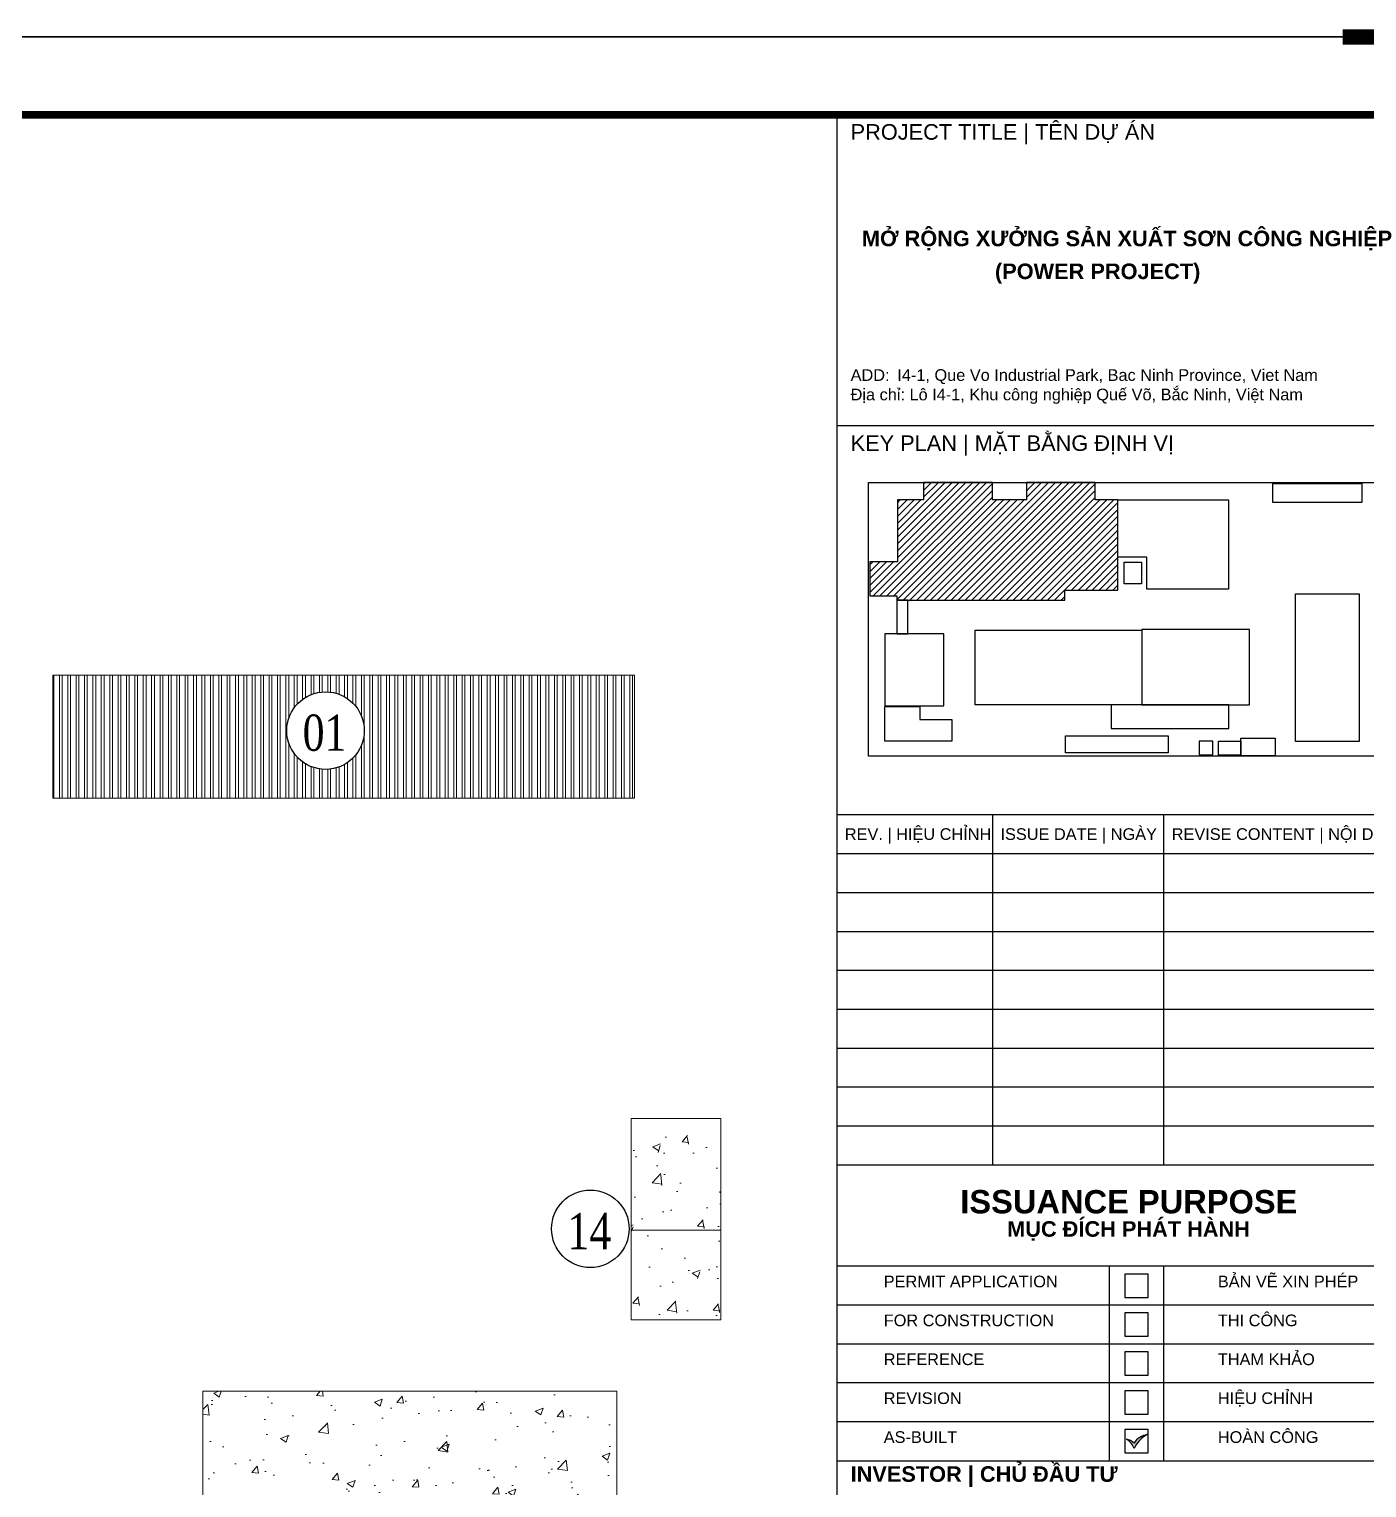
# Model space of a CAD drawing. Header units: inches. Extents: x 340055 to 349452, y -34649 to -30845.
# Drawn here: x 343959.7 to 344159, y -31978.7 to -31761.3 of the extents above; entities that cross this region are included whole.
import ezdxf

# ---------------------------------------------------------------- set-up
doc = ezdxf.new("R2010")
doc.units = ezdxf.units.IN
doc.header["$MEASUREMENT"] = 0
for name, color, linetype in [('3', 3, 'Continuous'), ('CAUTAO', 7, 'Continuous'), ('NET IN', 3, 'Continuous'), ('XRF-A-RF PLAN$0$TL-Roof', 60, 'Continuous'), ('XRF-A-RF PLAN$0$TUONG', 2, 'Continuous')]:
    doc.layers.add(name, color=color, linetype=linetype)
for name, color, linetype, lineweight in [('TL-TIILE BLOCK A2$0$TL-TITLE BLOCK - TEXT @ 1', 7, 'Continuous', 25), ('TL-TIILE BLOCK A2$0$TL-TITLE BLOCK 1', 7, 'Continuous', 50), ('TL-TIILE BLOCK A2$0$TL-TITLE BLOCK 2', 7, 'Continuous', 25), ('TL-TITLE BLOCK - TEXT', 7, 'Continuous', 25), ('XRF-A-RF PLAN$0$TL-ARCH-BACKGROUND', 252, 'Continuous', 15)]:
    doc.layers.add(name, color=color, linetype=linetype, lineweight=lineweight)
doc.styles.add('TL-TIILE BLOCK A2$0$MEP-TEXT T.BLOCK 1', font='arial.ttf', dxfattribs={"height": 1.5})
doc.styles.add('TL-TIILE BLOCK A2$0$MEP-TEXT T.BLOCK 2', font='arial.ttf')
doc.styles.add('TL-TIILE BLOCK A2$0$MEP-TEXT T.BLOCK 3', font='arial.ttf', dxfattribs={"height": 3})
doc.styles.add('vntimeh.shx', font='vntimeh.shx', dxfattribs={"width": 0.8, "bigfont": 'bigfont.shx'})

# ---------------------------------------------------------------- blocks, each defined once
blk = doc.blocks.new('kt kien truc 1')
at = {"layer": 'TL-TIILE BLOCK A2$0$TL-TITLE BLOCK 2'}
h = blk.add_hatch(color=256, dxfattribs=at)
edge = h.paths.add_edge_path(flags=0)
edge.add_arc((549.2139918450921, 238.0123342127508), 2.366782411324562, 97.45215675905098, 148.1980778255848, ccw=False)
edge.add_arc((550.6404515332106, 237.0086335589203), 3.77234239109412, 117.3554627199894, 155.6927561452269)
edge.add_arc((545.3434936211415, 238.0292343677957), 1.933709643236496, 15.97547494096757, 63.33892493670959)
edge.add_arc((546.0383090538016, 238.1769748931256), 1.589796122815128, 42.920130800001516, 83.757719073408, ccw=False)
at = {"layer": 'TL-TITLE BLOCK - TEXT', "ltscale": 5}
h = blk.add_hatch(dxfattribs=at)
h.set_pattern_fill('ANSI31', color=252, scale=5)
h.set_pattern_definition([(45, (0.6056589822655951, 1.008431430836026), (-0.4419417382415922, 0.4419417382415922), [])])
h.paths.add_polyline_path([(545.1177861023643, 360.5188746352139), (542.2223066576844, 360.5188746352139), (542.2223066576844, 362.7441854701592), (533.3820605613091, 362.7441854701592), (533.3820605613091, 360.489272985706), (528.9963997413324, 360.489272985706), (528.9963997413324, 362.7441854701592), (520.1529842012496, 362.7441854701592), (520.1529842012496, 360.489272985706), (516.807868826867, 360.489272985706), (516.807868826867, 352.5540765176358), (513.2383765987797, 352.5560307979113), (513.2383765987797, 348.1560257390624), (516.7033966225081, 348.1560257390624), (516.7033984195259, 347.5972761715466), (538.3249932594535, 347.5972761715466), (538.3249932594535, 348.9171593409388), (545.1177861023643, 348.9171593409388)])
at = {"layer": 'Defpoints', "color": 8}
blk.add_lwpolyline([(0, 0), (594, 0), (594, 420), (0, 420)], close=True, dxfattribs=at)
at = {"layer": 'Defpoints', "color": 8, "const_width": 2}
blk.add_lwpolyline([(594, 400), (594, 420), (574, 420)], dxfattribs=at)
at = {"layer": 'TL-TIILE BLOCK A2$0$TL-TITLE BLOCK 1', "const_width": 1}
blk.add_lwpolyline([(20, 10), (579, 10), (584, 15), (584, 405), (579, 410), (20, 410), (15, 405), (15, 15)], close=True, dxfattribs=at)
at = {"layer": 'TL-TIILE BLOCK A2$0$TL-TITLE BLOCK 2'}
for p, q in [((509, 410), (509, 10)), ((584, 370), (509, 370)), ((584, 320), (509, 320)), ((584, 320), (509, 320)), ((529, 320), (529, 275)), ((551, 320), (551, 275)), ((584, 315), (509, 315)), ((584, 310), (509, 310)), ((584, 305), (509, 305)), ((584, 300), (509, 300)), ((584, 295), (509, 295)), ((584, 290), (509, 290)), ((584, 285), (509, 285)), ((584, 280), (509, 280)), ((584, 275), (509, 275)), ((584, 262), (509, 262)), ((544, 262), (544, 237)), ((551, 262), (551, 237)), ((584, 257), (509, 257)), ((584, 252), (509, 252)), ((584, 247), (509, 247)), ((584, 242), (509, 242)), ((509, 237), (584, 237))]:
    blk.add_line(p, q, dxfattribs=at)
for points in [[(549, 261), (546, 261), (546, 258), (549, 258)], [(549, 256), (546, 256), (546, 253), (549, 253)], [(549, 251), (546, 251), (546, 248), (549, 248)], [(549, 246), (546, 246), (546, 243), (549, 243)], [(549, 241), (546, 241), (546, 238), (549, 238)]]:
    blk.add_lwpolyline(points, close=True, dxfattribs=at)
for centre, radius, start, end in [((550.6404515332106, 237.0086335589203), 3.77234239109412, 117.3554627231242, 155.6927561454837), ((549.2139918450921, 238.0123342127508), 2.366782411324562, 97.45215675719368, 148.1980778286963), ((546.0383090538016, 238.1769748931256), 1.589796122815128, 42.92013079818864, 83.7577190750383), ((545.3434936211415, 238.0292343677957), 1.933709643236496, 15.975474942857, 63.33892493793503)]:
    blk.add_arc(centre, radius, start, end, dxfattribs=at)
at = {"layer": 'TL-TITLE BLOCK - TEXT'}
for points in [[(513.0843749086725, 362.7441854701592), (578.8247749086495, 362.7441854701592), (578.8247749086495, 327.5695950043512), (513.0843749086725, 327.5695950043512)], [(565.0197749086492, 362.5901854701592), (576.4597749086479, 362.5901854701592), (576.4597749086479, 360.1701854701591), (565.0197749086492, 360.1701854701591)], [(545.9193340437341, 352.4767265426361), (548.1417643045697, 352.4767265426361), (548.1417643045697, 349.709275947921), (545.9193340437341, 349.709275947921)], [(518.1422005906679, 347.597173416777), (516.7033938057248, 347.597173416777), (516.7033938057248, 343.2695654701594), (518.1422005906679, 343.2695654701594)], [(567.9435752685094, 348.4325254701591), (576.1077749086489, 348.4325254701591), (576.1077749086489, 329.4465254701593), (567.9435752685094, 329.4465254701593)], [(522.740003228113, 343.2695654701594), (515.200189953488, 343.2695654701594), (515.200189953488, 334.0295654701595), (522.740003228113, 334.0295654701595)], [(526.7742643045694, 343.7691515726769), (548.2183425899239, 343.7691515726769), (548.2183425899239, 334.1771854262329), (526.7742643045694, 334.1771854262329)], [(548.2175679407246, 334.1771854262329), (562.0211425900561, 334.1771854262329), (562.0211425900561, 343.8571738350647), (548.2175679407246, 343.8571738350647)], [(544.2583425900357, 331.0971854701579), (559.3833309549555, 331.0971854701579), (559.3833309549555, 334.1771854701587), (544.2583425900357, 334.1771854701587)], [(538.3955244535391, 330.1801447864741), (551.595524453538, 330.1801447864741), (551.595524453538, 327.9801447864742), (538.3955244535391, 327.9801447864742)], [(557.3258380792267, 329.4927254701596), (555.557225030585, 329.4927254701596), (555.557225030585, 327.7241124215179), (557.3258380792267, 327.7241124215179)], [(558.0677521888811, 329.4927254701596), (560.9277521888798, 329.4927254701596), (560.9277521888798, 327.6858654701596), (558.0677521888811, 327.6858654701596)], [(560.9277521888798, 329.8858654701592), (565.3277521888795, 329.8858654701592), (565.3277521888795, 327.5978654701591), (560.9277521888798, 327.5978654701591)]]:
    blk.add_lwpolyline(points, close=True, dxfattribs=at)
for points in [[(545.1177861023643, 360.5188746352139), (542.2223066576844, 360.5188746352139), (542.2223066576844, 362.7441854701592), (533.3820605613091, 362.7441854701592), (533.3820605613091, 360.489272985706), (528.9963997413324, 360.489272985706), (528.9963997413324, 362.7441854701592), (520.1529842012496, 362.7441854701592), (520.1529842012496, 360.489272985706), (516.807868826867, 360.489272985706), (516.807868826867, 352.5540765176358), (513.2383765987797, 352.5560307979113), (513.2383765987797, 348.1560257390624), (516.7033966225081, 348.1560257390624), (516.7033984195259, 347.5972761715466), (538.3249932594535, 347.5972761715466), (538.3249932594535, 348.9171593409388), (545.1177861023643, 348.9171593409388), (545.1177861023643, 360.5188746352139)], [(545.1177861023643, 360.5188746352139), (559.3417941812022, 360.5188746352139), (559.3417941812022, 349.0275254910659), (548.8609472751341, 349.0275254910659), (548.8609472751341, 353.1412935113785), (545.1177861023643, 353.1412935113785), (545.1177861023643, 360.5188746352139)], [(515.1896699635508, 333.9601523785545), (519.6860387102242, 333.9601523785545), (519.6792643045683, 332.2911254701596), (523.7696699635508, 332.2924454701592), (523.7696699635508, 329.4927254701556), (515.1896699635508, 329.4927254701556), (515.1896699635508, 333.9601523785545), (515.1896699635508, 333.9601523785545)]]:
    blk.add_lwpolyline(points, dxfattribs=at)
at = {"layer": 'TL-TIILE BLOCK A2$0$TL-TITLE BLOCK - TEXT @ 1', "attachment_point": 1}
for s, width, heights, insert, char_height, style in [('PROJECT TITLE | TÊN DỰ ÁN', 66.54820784047115, [0], (510.7830321226938, 408.7947269506867), 2, 'TL-TIILE BLOCK A2$0$MEP-TEXT T.BLOCK 2'), ('\\pi0.50923;{\\fArial|b1|i0|c0|p34;MỞ RỘNG XƯỞNG SẢN XUẤT SƠN CÔNG NGHIỆP}', 68.8383701581688, [0], (511.7206365273505, 395.1045713495096), 2, 'TL-TIILE BLOCK A2$0$MEP-TEXT T.BLOCK 3'), ('\\pi0.50924;{\\fArial|b1|i0|c0|p34;(POWER PROJECT)}', 32.16893061262726, [0], (528.8229266895269, 390.8801033829131), 2, 'TL-TIILE BLOCK A2$0$MEP-TEXT T.BLOCK 3'), ('ADD:^II4-1, Que Vo Industrial Park, Bac Ninh Province, Viet Nam ', 66.54820784047115, [0], (510.7830321226938, 377.2947269506867), 1.5, 'TL-TIILE BLOCK A2$0$MEP-TEXT T.BLOCK 1'), ('Địa chỉ: Lô I4-1, Khu công nghiệp Quế Võ, Bắc Ninh, Việt Nam', 66.54820784047115, [0], (510.7830321226938, 374.7947269506867), 1.5, 'TL-TIILE BLOCK A2$0$MEP-TEXT T.BLOCK 1'), ('KEY PLAN | MẶT BẰNG ĐỊNH VỊ', 66.54820784047115, [0], (510.7830321226938, 368.7947269506867), 2, 'TL-TIILE BLOCK A2$0$MEP-TEXT T.BLOCK 2'), ('REV. | HIỆU CHỈNH', 37.61800927431796, [0], (510.0384513858444, 318.2947269506867), 1.5, 'TL-TIILE BLOCK A2$0$MEP-TEXT T.BLOCK 1'), ('ISSUE DATE | NGÀY', 37.61800927431796, [0], (530.0384513858444, 318.2947269506867), 1.5, 'TL-TIILE BLOCK A2$0$MEP-TEXT T.BLOCK 1'), ('REVISE CONTENT | NỘI DUNG', 37.61800927431796, [0], (552.0384513858444, 318.2947269506867), 1.5, 'TL-TIILE BLOCK A2$0$MEP-TEXT T.BLOCK 1'), ('\\pi11.8638;{\\fArial|b1|i0|c0|p34;ISSUANCE PURPOSE}', 66.54820784047115, [0], (513.0139460923456, 271.7947269506867), 3, 'TL-TIILE BLOCK A2$0$MEP-TEXT T.BLOCK 3'), ('\\pi17.8812;{\\fArial|b1|i0|c0|p34;MỤC ĐÍCH PHÁT HÀNH}', 66.54820784047115, [0], (513.0139460923456, 267.7947269506867), 2, 'TL-TIILE BLOCK A2$0$MEP-TEXT T.BLOCK 2'), ('PERMIT APPLICATION ', 44.99455841291456, [0], (515.0384513858444, 260.7947269506867), 1.5, 'TL-TIILE BLOCK A2$0$MEP-TEXT T.BLOCK 1'), ('BẢN VẼ XIN PHÉP', 44.99455841291456, [0], (557.9686990590562, 260.7947269506867), 1.5, 'TL-TIILE BLOCK A2$0$MEP-TEXT T.BLOCK 1'), ('FOR CONSTRUCTION', 44.99455841291456, [0], (515.0384513858444, 255.7947269506867), 1.5, 'TL-TIILE BLOCK A2$0$MEP-TEXT T.BLOCK 1'), ('THI CÔNG', 44.99455841291456, [0], (557.9686990590562, 255.7947269506867), 1.5, 'TL-TIILE BLOCK A2$0$MEP-TEXT T.BLOCK 1'), ('THAM KHẢO', 44.99455841291456, [0], (557.9686990590562, 250.7947269506867), 1.5, 'TL-TIILE BLOCK A2$0$MEP-TEXT T.BLOCK 1'), ('REFERENCE ', 44.99455841291456, [0], (515.0384513858444, 250.7947269506867), 1.5, 'TL-TIILE BLOCK A2$0$MEP-TEXT T.BLOCK 1'), ('REVISION', 44.99455841291456, [1.552182810368349], (515.0384513858444, 245.7947269506867), 1.5, 'TL-TIILE BLOCK A2$0$MEP-TEXT T.BLOCK 1'), ('HIỆU CHỈNH', 44.99455841291456, [1.552182810368349], (557.9686990590562, 245.7947269506867), 1.5, 'TL-TIILE BLOCK A2$0$MEP-TEXT T.BLOCK 1'), ('AS-BUILT ', 44.99455841291456, [0], (515.0384513858444, 240.7947269506867), 1.5, 'TL-TIILE BLOCK A2$0$MEP-TEXT T.BLOCK 1'), ('HOÀN CÔNG', 44.99455841291456, [0], (557.9686990590562, 240.7947269506867), 1.5, 'TL-TIILE BLOCK A2$0$MEP-TEXT T.BLOCK 1'), ('{\\fArial|b1|i0|c0|p34;INVESTOR | CHỦ ĐẦU TƯ}', 66.54820784047115, [0], (510.7830321226938, 236.2947269506867), 2, 'TL-TIILE BLOCK A2$0$MEP-TEXT T.BLOCK 2')]:
    blk.add_mtext_dynamic_manual_height_columns(s, width=width, gutter_width=15, heights=heights, dxfattribs=dict(at, insert=insert, char_height=char_height, style=style))

msp = doc.modelspace()

# ---------------------------------------------------------------- hatches: boundary and pattern name
at = {"layer": 'XRF-A-RF PLAN$0$TL-ARCH-BACKGROUND', "transparency": 33554559}
h = msp.add_hatch(dxfattribs=at)
h.set_pattern_fill('AR-CONC', color=256, scale=1.666666666666667)
h.set_pattern_definition([(49.99999999999999, (21222.94415345695, 5728.189082142824), (11.95433637667922, -1.045868916376585), [1.25, -13.75]), (355, (21222.94415345695, 5728.189082142824), (-2.312522226883333, 12.53653556166686), [1, -11]), (100.4514, (21223.94034812361, 5728.101926476158), (9.641823028567027, 11.49065903434923), [1.062336499999999, -11.68570186666666]), (46.18420000000001, (21222.94415345695, 5731.522415476158), (17.78735081042741, -2.758650238816968), [1.875, -20.625]), (96.6356, (21224.42643254028, 5731.292527026158), (15.57771175914506, 16.2352978483407), [1.5935048, -17.52855]), (351.1842, (21222.94415345695, 5731.522415476158), (15.57769908556045, 16.23531001542208), [1.5, -16.5]), (21, (21224.61082012361, 5730.689082142824), (9.948450868641029, -6.710314844422314), [1.25, -13.75]), (326.0000000000001, (21224.61082012361, 5730.689082142824), (4.055255532026362, 12.08583408411422), [1, -11]), (71.4514, (21225.43985734028, 5730.129888709491), (14.00371047635817, 5.375508278499207), [1.0623365, -11.68570186666667]), (37.50000000000001, (21222.94415345695, 5728.189082142824), (0.2026642552881778, 5.548230897188525), [0, -10.86666666666667, 0, -11.16666666666667, 0, -11.04166666666667]), (7.499999999999999, (21222.94415345695, 5728.189082142824), (4.384492290702477, 6.573528531372671), [0, -6.366666666666666, 0, -10.61666666666667, 0, -4.208333333333333]), (327.5, (21219.22748679028, 5728.189082142824), (8.897040602873485, -0.37591452890633), [0, -4.166666666666667, 0, -13, 0, -17.25]), (317.5, (21217.56082012362, 5728.189082142824), (9.719769489039772, 1.668416372205294), [0, -5.416666666666667, 0, -8.633333333333333, 0, -12.25])])
h.paths.add_polyline_path([(344062.7309676863, -31923.61709098317), (344049.397634353, -31923.61709098317), (344049.397634353, -31953.61709098317), (344062.7309676863, -31953.61709098317)])
at = {"layer": 'XRF-A-RF PLAN$0$TL-ARCH-BACKGROUND'}
h = msp.add_hatch(dxfattribs=at)
h.set_pattern_fill('AR-CONC', color=256, scale=1.666666666666667)
h.set_pattern_definition([(49.99999999999999, (353505.5475932987, -27628.29670252265), (11.95433637667922, -1.045868916376585), [1.25, -13.75]), (355, (353505.5475932987, -27628.29670252265), (-2.312522226883333, 12.53653556166686), [1, -11]), (100.45144446, (353506.543787982, -27628.38385825598), (9.641814112118533, 11.49066651614383), [1.062336533333332, -11.68570186666666]), (46.18420000000002, (353505.5475932987, -27624.96336918931), (17.78735551119287, -2.758654679884609), [1.874999999999997, -20.62499999999996]), (96.63563549, (353507.0298723819, -27625.19325763932), (15.57769909457047, 16.23531001290917), [1.5935057, -17.52856266666667]), (351.1841639899999, (353505.5475932987, -27624.96336918931), (15.57769908424622, 16.23531000449984), [1.5, -16.50000001666667]), (21, (353507.2142599653, -27625.79670252265), (9.948450868641029, -6.710314844422314), [1.25, -13.75]), (326.0000000000001, (353507.2142599653, -27625.79670252265), (4.055255532026362, 12.08583408411422), [1, -11]), (71.45144474, (353508.043297532, -27626.35589542265), (14.00370627883285, 5.375519213439231), [1.0623365, -11.68570186666667]), (37.50000000000001, (353505.5475932987, -27628.29670252265), (0.2026642552881778, 5.548230897188525), [0, -10.86666666666667, 0, -11.16666666666667, 0, -11.04166666666667]), (7.499999999999999, (353505.5475932987, -27628.29670252265), (4.384492290702477, 6.573528531372672), [0, -6.366666666666667, 0, -10.61666666666667, 0, -4.208333333333334]), (327.5, (353501.830926632, -27628.29670252265), (8.897040602873485, -0.3759145289063293), [0, -4.166666666666667, 0, -13, 0, -17.25]), (317.5, (353500.1642599653, -27628.29670252265), (9.719769489039772, 1.668416372205296), [0, -5.416666666666668, 0, -8.633333333333335, 0, -12.25])])
h.paths.add_polyline_path([(343985.5861758532, -32108.77570177228), (344047.2309676863, -32108.77570177228), (344047.2309676863, -31964.28875764983), (343985.5861758532, -31964.28875764983)])
at = {"layer": 'XRF-A-RF PLAN$0$TL-Roof', "lineweight": 0, "ltscale": 1e-09}
h = msp.add_hatch(dxfattribs=at)
h.set_pattern_fill('ANSI32', color=256, scale=3.333333333333333, angle=45)
h.set_pattern_definition([(90, (21772.93383461743, 4798.505324787984), (-1.25, 2.220446049250313e-16), []), (90, (21773.3505012834, 4798.921991453952), (-1.25, 2.220446049250313e-16), [])])
h.paths.add_polyline_path([(344049.897634353, -31875.86709098317), (344049.897634353, -31857.53375764984), (343963.2309676863, -31857.53375764984), (343963.2309676863, -31875.86709098317)])
h.paths.add_polyline_path([(343998.0702439681, -31865.81993714007, -1), (344009.6229692582, -31865.81993714007, -1)], flags=16)
h.paths.add_polyline_path([(343999.4671633797, -31870.21824178395), (344007.9271633796, -31870.21824178395), (344007.9271633796, -31862.11824178395), (343999.4671633797, -31862.11824178395)], flags=24)

# ---------------------------------------------------------------- linework, layer by layer
at = {"layer": 'CAUTAO', "color": 1, "true_color": 0xfa051e}
for centre in [(344003.8466066131, -31865.81993714007), (344043.2930398636, -31940.0632742348)]:
    msp.add_circle(centre, 5.776362645046902, dxfattribs=at)
at = {"layer": 'NET IN'}
msp.add_lwpolyline([(343489.790629483, -31762.43766421364), (344178.5704962628, -31762.43766421364), (344178.5704962628, -32249.03821806181), (343489.790629483, -32249.03821806181)], close=True, dxfattribs=at)
at = {"layer": 'XRF-A-RF PLAN$0$TL-ARCH-BACKGROUND'}
for points in [[(344049.397634353, -31940.28375764984), (344049.397634353, -31923.61709098317)], [(344049.397634353, -31953.61709098317), (344049.397634353, -31940.28375764984)]]:
    msp.add_lwpolyline(points, dxfattribs=at)
for points in [[(344049.397634353, -31940.28375764984), (344062.7309676863, -31940.28375764984), (344062.7309676863, -31923.61709098317), (344049.397634353, -31923.61709098317)], [(344049.397634353, -31940.28375764984), (344062.7309676863, -31940.28375764984), (344062.7309676863, -31923.61709098317), (344049.397634353, -31923.61709098317)], [(344062.7309676863, -31923.61709098317), (344049.397634353, -31923.61709098317), (344049.397634353, -31953.61709098317), (344062.7309676863, -31953.61709098317)], [(343985.5861758532, -32108.77570177228), (344047.2309676863, -32108.77570177228), (344047.2309676863, -31964.28875764983), (343985.5861758532, -31964.28875764983)]]:
    msp.add_lwpolyline(points, close=True, dxfattribs=at)
at = {"layer": 'XRF-A-RF PLAN$0$TUONG', "lineweight": 0, "ltscale": 1e-09}
msp.add_lwpolyline([(343963.2309676863, -31857.53375764984), (344049.897634353, -31857.53375764984), (344049.897634353, -31875.86709098317), (343963.2309676863, -31875.86709098317)], close=True, dxfattribs=at)

# ---------------------------------------------------------------- block references
at = {"layer": '3', "xscale": 1.159562065285868, "yscale": 1.159562065285868, "zscale": 1.159562065285868}
msp.add_blockref('kt kien truc 1', (343489.790629483, -32249.4537316337), dxfattribs=at)

# ---------------------------------------------------------------- texts
at = {"layer": 'CAUTAO', "color": 1, "true_color": 0xfa051e, "char_height": 5.4, "attachment_point": 5, "style": 'vntimeh.shx'}
for s, insert in [('\\A1;01', (344003.6971633796, -31866.16824178395)), ('\\A1;14', (344043.1435966301, -31940.41157887868))]:
    msp.add_mtext(s, dxfattribs=dict(at, insert=insert))

doc.saveas('drawing.dxf')
